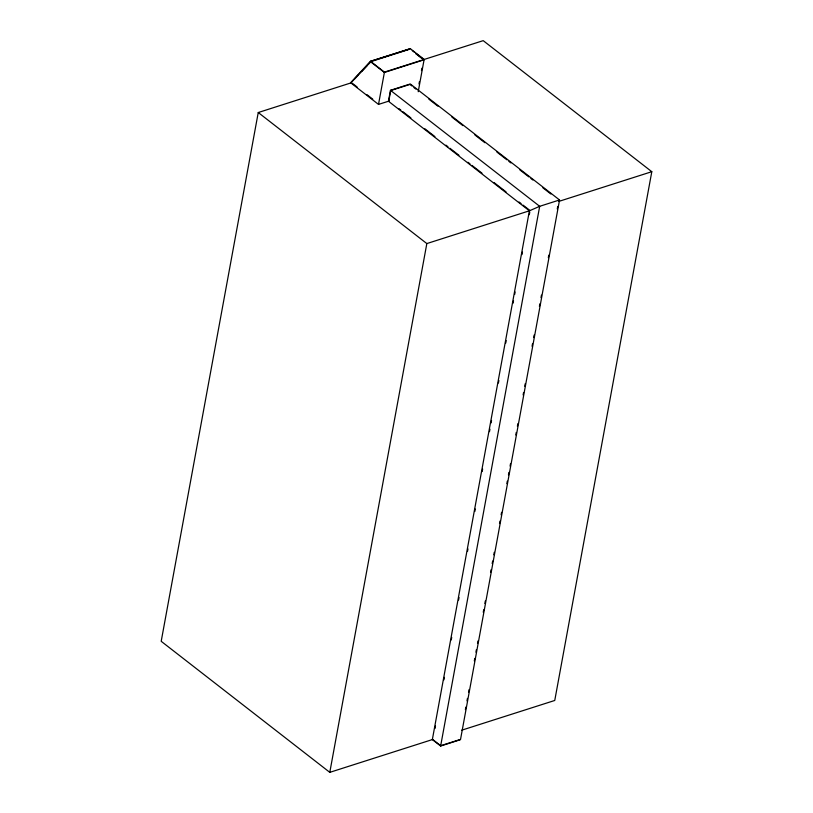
<?xml version="1.0" encoding="UTF-8"?>
<svg xmlns="http://www.w3.org/2000/svg" width="813" height="813" viewBox="0 0 813 813"><rect width="100%" height="100%" fill="white"/><g stroke="black" fill="none" stroke-linecap="round" stroke-linejoin="round"><path stroke-width="1.22" d="M351.379 82.774L258.249 112.529L161.198 641.305L329.793 772.35L432.597 739.505M350.881 82.926L370.891 61.615L368.279 64.247M418.217 91.727L424.142 59.42L410.331 48.678L370.352 61.361L350.606 82.713L378.512 104.41L384.447 72.103L483.207 40.65L651.802 171.695L554.751 700.471L461.621 730.226M559.547 199.968L410.301 83.963L390.453 90.304L388.441 101.239L529.395 210.811L539.69 206.309L559.547 199.968L460.483 739.688L440.636 746.029L432.343 739.586L529.395 210.811M388.838 100.771L390.718 90.558L409.904 84.43L411.896 85.985M419.01 83.963L419.457 81.534M421.469 70.609L421.917 68.18M329.793 772.35L426.835 243.575L529.639 210.73M435.016 728.468L435.473 725.979M443.939 679.831L444.396 677.341M451.266 639.922L451.723 637.433M458.593 600.014L459.05 597.525M467.516 551.377L467.973 548.887M474.843 511.468L475.3 508.979M482.16 471.56L482.627 469.071M489.487 431.652L489.944 429.162M491.093 422.923L491.55 420.433M498.42 383.014L498.877 380.525M505.737 343.106L506.194 340.617M513.064 303.198L513.521 300.708M514.67 294.469L515.127 291.979M521.987 254.571L522.444 252.071M529.314 214.662L529.771 212.163M440.636 746.029L539.69 206.309L390.453 90.304M465.382 709.617L465.839 707.117M466.987 700.877L467.445 698.377M468.583 692.137L469.05 689.637M474.314 660.918L474.772 658.428M475.92 652.178L476.377 649.689M477.526 643.439L477.983 640.949M483.257 612.23L483.715 609.73M484.853 603.49L485.31 600.99M490.585 572.281L491.042 569.781M492.19 563.541L492.648 561.041M493.796 554.801L494.253 552.301M499.517 523.582L499.985 521.092M501.123 514.853L501.58 512.353M506.855 483.633L507.312 481.133M508.46 474.894L508.918 472.394M510.066 466.154L510.523 463.664M515.788 434.945L516.245 432.445M517.393 426.205L517.851 423.705M523.125 394.996L523.582 392.496M524.731 386.256L525.188 383.756M532.058 346.297L532.515 343.808M533.663 337.558L534.121 335.068M539.395 306.349L539.852 303.849M541.001 297.609L541.458 295.109M548.328 257.66L548.785 255.16M557.271 208.961L557.728 206.472M354.692 78.831L358.096 75.213M361.511 71.585L367.476 65.243M370.352 61.361L410.331 48.678M371.765 61.341L409.061 49.43M378.512 104.41L389.346 100.954M558.673 201.451L651.802 171.695M459.884 739.576L440.697 745.704L432.953 739.688M412.232 50.579L414.213 52.113M416.185 53.648L424.081 59.786L384.376 72.469L370.565 61.727M415.738 53.658L421.541 58.17M413.898 87.54L415.9 89.095M428.898 99.196L437.892 106.188M451.896 117.072L462.892 125.619M474.883 134.948L484.883 142.712M496.885 152.041L506.885 159.815M508.877 161.37L510.879 162.925M519.883 169.917L528.877 176.909M530.879 178.464L532.871 180.019M542.871 187.793L550.868 194.012M370.626 61.361L384.712 72.357M398.858 108.556L400.86 110.111M402.862 111.676L410.88 117.905M424.894 128.8L434.914 136.584M445.931 145.151L447.933 146.706M449.935 148.261L458.949 155.273M467.973 162.275L469.975 163.84M471.977 165.395L481.987 173.179M494.009 182.519L506.032 191.868M519.05 201.99L521.052 203.545M523.054 205.1L530.066 210.557M352.253 83.221L357.141 87.021M366.907 94.613L372.771 99.166M258.249 112.529L426.835 243.575"/></g></svg>
